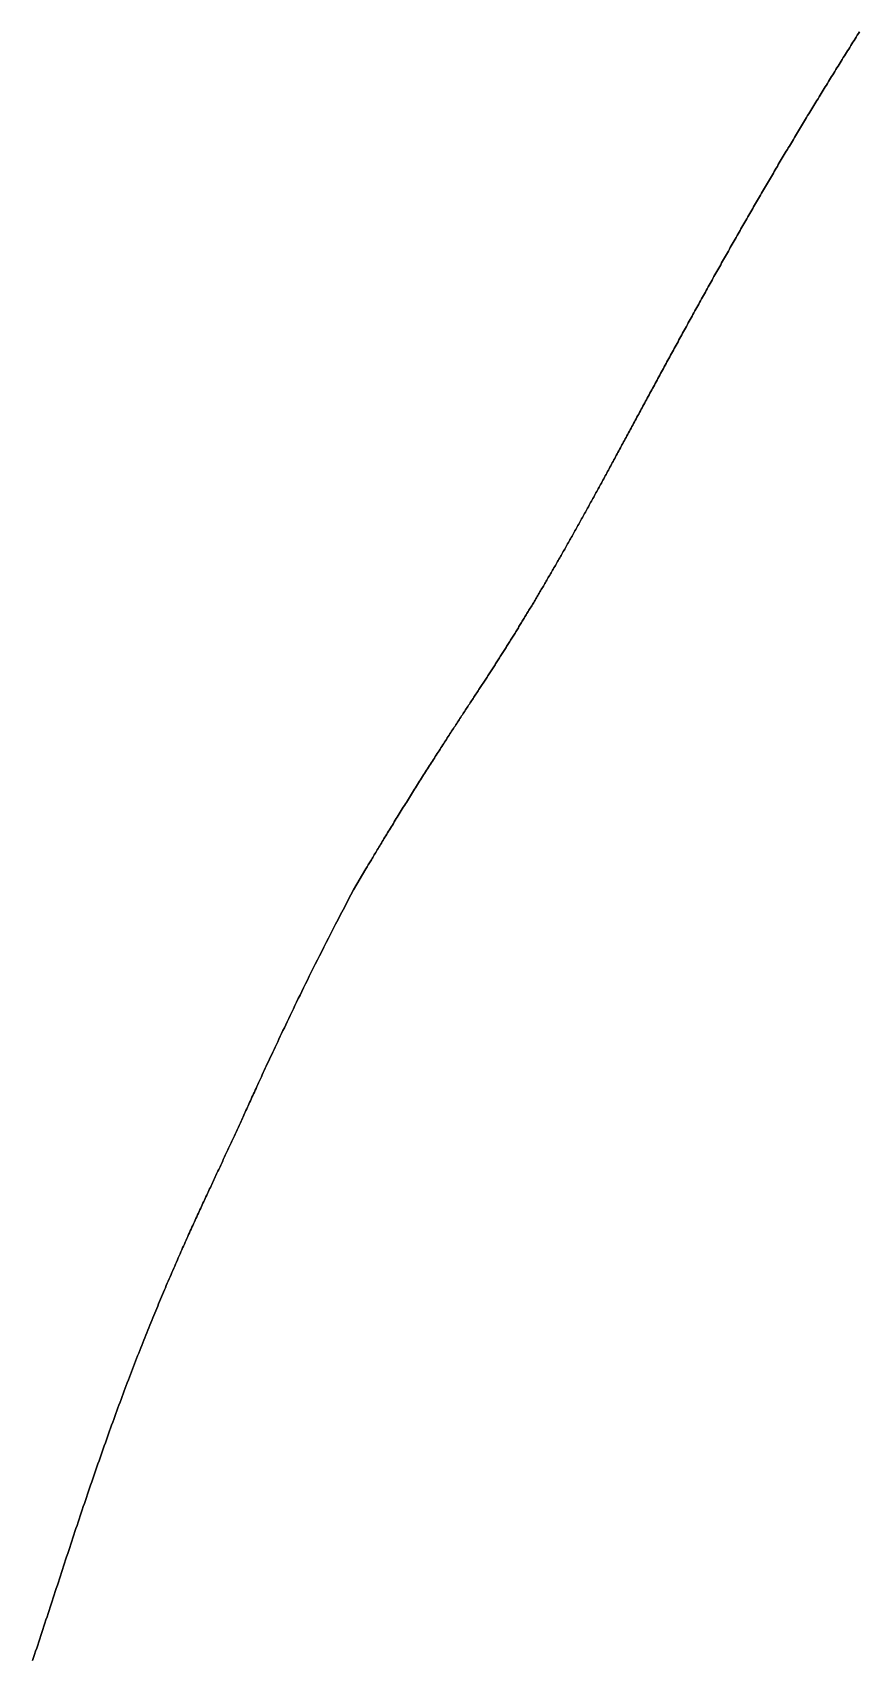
# Model space of a CAD drawing. Header units: inches. Extents: x 130170 to 284068, y 377793 to 804530.
# Drawn here: x 253387.1 to 253422.1, y 753780.1 to 753848.9 of the extents above; entities that cross this region are included whole.
import ezdxf

# ---------------------------------------------------------------- set-up
doc = ezdxf.new("R2010")
doc.units = ezdxf.units.IN
doc.header["$MEASUREMENT"] = 0
doc.layers.add('muni_il', color=7, linetype='Continuous')

msp = doc.modelspace()

# ---------------------------------------------------------------- linework, layer by layer
at = {"layer": 'muni_il'}
for points in [[(253422.114, 753848.936), (253422.068, 753848.864), (253422.022, 753848.791), (253421.976, 753848.718), (253421.931, 753848.645), (253421.885, 753848.573), (253421.84, 753848.5), (253421.794, 753848.427), (253421.748, 753848.355), (253421.703, 753848.282), (253421.657, 753848.209), (253421.612, 753848.137), (253421.567, 753848.064), (253421.521, 753847.992), (253421.476, 753847.919), (253421.431, 753847.847), (253421.386, 753847.774), (253421.341, 753847.702), (253421.296, 753847.629), (253421.251, 753847.557), (253421.206, 753847.484), (253421.161, 753847.412), (253421.116, 753847.339), (253421.071, 753847.267), (253421.026, 753847.195), (253420.981, 753847.122), (253420.937, 753847.05), (253420.892, 753846.978), (253420.847, 753846.905), (253420.803, 753846.833), (253420.758, 753846.761), (253420.714, 753846.689), (253420.669, 753846.617), (253420.625, 753846.544), (253420.581, 753846.472), (253420.536, 753846.4), (253420.492, 753846.328), (253420.448, 753846.256), (253420.404, 753846.184), (253420.36, 753846.112), (253420.316, 753846.04), (253420.272, 753845.968), (253420.228, 753845.896), (253420.184, 753845.825), (253420.141, 753845.753), (253420.097, 753845.681), (253420.053, 753845.609), (253420.009, 753845.537), (253419.966, 753845.466), (253419.922, 753845.394), (253419.879, 753845.322), (253419.836, 753845.251), (253419.792, 753845.179), (253419.749, 753845.107), (253419.706, 753845.036), (253419.662, 753844.964), (253419.619, 753844.893), (253419.576, 753844.821), (253419.533, 753844.75), (253419.49, 753844.678), (253419.447, 753844.607), (253419.404, 753844.535), (253419.361, 753844.464), (253419.319, 753844.392), (253419.276, 753844.321), (253419.233, 753844.25), (253419.19, 753844.178), (253419.148, 753844.107), (253419.105, 753844.035), (253419.063, 753843.964), (253419.02, 753843.893), (253418.978, 753843.822), (253418.935, 753843.75), (253418.893, 753843.679), (253418.851, 753843.608), (253418.808, 753843.536), (253418.766, 753843.465), (253418.724, 753843.394), (253418.682, 753843.322), (253418.64, 753843.251), (253418.597, 753843.18), (253418.555, 753843.109), (253418.513, 753843.037), (253418.471, 753842.966), (253418.43, 753842.895), (253418.388, 753842.824), (253418.346, 753842.752), (253418.304, 753842.681), (253418.262, 753842.61), (253418.22, 753842.538), (253418.179, 753842.467), (253418.137, 753842.396), (253418.095, 753842.325), (253418.054, 753842.253), (253418.012, 753842.182), (253417.97, 753842.11), (253417.929, 753842.039), (253417.887, 753841.968), (253417.846, 753841.896), (253417.805, 753841.825), (253417.763, 753841.753), (253417.722, 753841.682), (253417.68, 753841.61), (253417.639, 753841.539), (253417.598, 753841.467), (253417.556, 753841.396), (253417.515, 753841.324), (253417.474, 753841.253), (253417.432, 753841.181), (253417.391, 753841.109), (253417.35, 753841.038), (253417.309, 753840.966), (253417.268, 753840.894), (253417.227, 753840.822), (253417.185, 753840.751), (253417.144, 753840.679), (253417.103, 753840.607), (253417.062, 753840.535), (253417.021, 753840.463), (253416.98, 753840.391), (253416.939, 753840.32), (253416.898, 753840.248), (253416.857, 753840.176), (253416.816, 753840.104), (253416.775, 753840.032), (253416.734, 753839.96), (253416.693, 753839.887), (253416.652, 753839.815), (253416.612, 753839.743), (253416.571, 753839.671), (253416.53, 753839.599), (253416.489, 753839.527), (253416.448, 753839.454), (253416.407, 753839.382), (253416.367, 753839.31), (253416.326, 753839.238), (253416.285, 753839.165), (253416.244, 753839.093), (253416.204, 753839.021), (253416.163, 753838.948), (253416.122, 753838.876), (253416.082, 753838.803), (253416.041, 753838.731), (253416, 753838.658), (253415.96, 753838.586), (253415.919, 753838.513), (253415.879, 753838.441), (253415.838, 753838.368), (253415.798, 753838.296), (253415.757, 753838.223), (253415.717, 753838.151), (253415.676, 753838.078), (253415.636, 753838.006), (253415.596, 753837.933), (253415.555, 753837.861), (253415.515, 753837.788), (253415.475, 753837.716), (253415.434, 753837.643), (253415.394, 753837.57), (253415.354, 753837.498), (253415.314, 753837.426), (253415.274, 753837.353), (253415.233, 753837.281), (253415.193, 753837.208), (253415.153, 753837.136), (253415.113, 753837.063), (253415.073, 753836.991), (253415.033, 753836.918), (253414.993, 753836.846), (253414.954, 753836.774), (253414.914, 753836.702), (253414.874, 753836.629), (253414.834, 753836.557), (253414.795, 753836.485), (253414.755, 753836.413), (253414.715, 753836.341), (253414.676, 753836.269), (253414.636, 753836.197), (253414.597, 753836.125), (253414.557, 753836.053), (253414.518, 753835.981), (253414.479, 753835.909), (253414.439, 753835.837), (253414.4, 753835.766), (253414.361, 753835.694), (253414.322, 753835.623), (253414.283, 753835.551), (253414.244, 753835.48), (253414.205, 753835.409), (253414.166, 753835.337), (253414.127, 753835.266), (253414.088, 753835.195), (253414.05, 753835.124), (253414.011, 753835.053), (253413.972, 753834.982), (253413.934, 753834.912), (253413.896, 753834.841), (253413.857, 753834.771), (253413.819, 753834.7), (253413.781, 753834.63), (253413.742, 753834.559), (253413.704, 753834.489), (253413.666, 753834.419), (253413.628, 753834.349), (253413.59, 753834.28), (253413.553, 753834.21), (253413.515, 753834.14), (253413.477, 753834.071), (253413.44, 753834.002), (253413.402, 753833.932), (253413.365, 753833.863), (253413.327, 753833.794), (253413.29, 753833.725), (253413.253, 753833.657), (253413.215, 753833.588), (253413.179, 753833.52), (253413.141, 753833.451), (253413.105, 753833.383), (253413.068, 753833.315), (253413.031, 753833.247), (253412.994, 753833.179), (253412.958, 753833.112), (253412.921, 753833.044), (253412.885, 753832.977), (253412.849, 753832.909), (253412.812, 753832.842), (253412.776, 753832.776), (253412.74, 753832.709), (253412.704, 753832.642), (253412.668, 753832.576), (253412.632, 753832.509), (253412.597, 753832.443), (253412.561, 753832.377), (253412.525, 753832.311), (253412.49, 753832.245), (253412.454, 753832.18), (253412.419, 753832.114), (253412.384, 753832.049), (253412.349, 753831.984), (253412.314, 753831.919), (253412.278, 753831.854), (253412.243, 753831.79), (253412.209, 753831.725), (253412.174, 753831.661), (253412.139, 753831.596), (253412.105, 753831.532), (253412.07, 753831.468), (253412.036, 753831.405), (253412.001, 753831.341), (253411.967, 753831.278), (253411.933, 753831.215), (253411.898, 753831.151), (253411.864, 753831.088), (253411.83, 753831.026), (253411.796, 753830.963), (253411.763, 753830.9), (253411.729, 753830.838), (253411.695, 753830.776), (253411.661, 753830.714), (253411.628, 753830.652), (253411.594, 753830.59), (253411.561, 753830.528), (253411.527, 753830.467), (253411.494, 753830.406), (253411.461, 753830.344), (253411.428, 753830.283), (253411.395, 753830.222), (253411.362, 753830.162), (253411.329, 753830.101), (253411.296, 753830.041), (253411.263, 753829.98), (253411.23, 753829.92), (253411.197, 753829.86), (253411.165, 753829.8), (253411.132, 753829.74), (253411.099, 753829.681), (253411.067, 753829.621), (253411.034, 753829.562), (253411.002, 753829.502), (253410.97, 753829.443), (253410.937, 753829.384), (253410.905, 753829.326), (253410.873, 753829.267), (253410.841, 753829.208), (253410.808, 753829.15), (253410.776, 753829.091), (253410.744, 753829.033), (253410.712, 753828.975), (253410.68, 753828.917), (253410.649, 753828.859), (253410.617, 753828.802), (253410.585, 753828.744), (253410.553, 753828.687), (253410.521, 753828.629), (253410.49, 753828.572), (253410.458, 753828.515), (253410.427, 753828.458), (253410.395, 753828.401), (253410.364, 753828.344), (253410.332, 753828.287), (253410.301, 753828.231), (253410.269, 753828.175), (253410.238, 753828.118), (253410.207, 753828.062), (253410.175, 753828.006), (253410.144, 753827.95), (253410.113, 753827.894), (253410.082, 753827.839), (253410.051, 753827.783), (253410.02, 753827.727), (253409.988, 753827.672), (253409.957, 753827.617), (253409.926, 753827.562), (253409.895, 753827.507), (253409.864, 753827.452), (253409.834, 753827.397), (253409.803, 753827.342), (253409.772, 753827.288), (253409.741, 753827.233), (253409.71, 753827.179), (253409.68, 753827.125), (253409.649, 753827.07), (253409.618, 753827.016), (253409.588, 753826.963), (253409.557, 753826.909), (253409.526, 753826.855), (253409.496, 753826.802), (253409.465, 753826.748), (253409.435, 753826.695), (253409.405, 753826.642), (253409.374, 753826.589), (253409.344, 753826.536), (253409.314, 753826.483), (253409.283, 753826.43), (253409.253, 753826.378), (253409.223, 753826.325), (253409.193, 753826.273), (253409.163, 753826.221), (253409.133, 753826.169), (253409.103, 753826.117), (253409.073, 753826.065), (253409.043, 753826.013), (253409.013, 753825.962), (253408.983, 753825.91), (253408.953, 753825.859), (253408.923, 753825.808), (253408.893, 753825.757), (253408.864, 753825.706), (253408.834, 753825.655), (253408.804, 753825.605), (253408.775, 753825.554), (253408.745, 753825.504), (253408.716, 753825.454), (253408.686, 753825.404), (253408.657, 753825.354), (253408.628, 753825.304), (253408.598, 753825.254), (253408.569, 753825.205), (253408.54, 753825.155), (253408.511, 753825.106), (253408.482, 753825.057), (253408.453, 753825.008), (253408.424, 753824.96), (253408.395, 753824.911), (253408.366, 753824.862), (253408.337, 753824.814), (253408.308, 753824.766), (253408.279, 753824.718), (253408.251, 753824.67), (253408.222, 753824.622), (253408.193, 753824.575), (253408.165, 753824.527), (253408.136, 753824.48), (253408.108, 753824.433), (253408.08, 753824.386), (253408.051, 753824.339), (253408.023, 753824.292), (253407.995, 753824.245), (253407.966, 753824.199), (253407.938, 753824.152), (253407.91, 753824.106), (253407.882, 753824.06), (253407.854, 753824.014), (253407.826, 753823.969), (253407.798, 753823.923), (253407.77, 753823.878), (253407.742, 753823.832), (253407.714, 753823.787), (253407.687, 753823.742), (253407.659, 753823.697), (253407.631, 753823.652), (253407.604, 753823.607), (253407.576, 753823.562), (253407.549, 753823.518), (253407.521, 753823.474), (253407.493, 753823.429), (253407.466, 753823.385), (253407.438, 753823.341), (253407.411, 753823.297), (253407.384, 753823.253), (253407.356, 753823.209), (253407.329, 753823.165), (253407.302, 753823.122), (253407.274, 753823.078), (253407.247, 753823.035), (253407.22, 753822.991), (253407.192, 753822.948), (253407.165, 753822.905), (253407.138, 753822.862), (253407.11, 753822.818), (253407.083, 753822.775), (253407.056, 753822.732), (253407.028, 753822.689), (253407.001, 753822.646), (253406.974, 753822.603), (253406.947, 753822.561), (253406.919, 753822.518), (253406.892, 753822.475), (253406.865, 753822.432), (253406.837, 753822.389), (253406.81, 753822.346), (253406.782, 753822.304), (253406.755, 753822.261), (253406.727, 753822.218), (253406.7, 753822.175), (253406.672, 753822.132), (253406.644, 753822.089), (253406.617, 753822.046), (253406.589, 753822.003), (253406.561, 753821.96), (253406.533, 753821.917), (253406.505, 753821.874), (253406.477, 753821.83), (253406.449, 753821.787), (253406.421, 753821.744), (253406.392, 753821.7), (253406.364, 753821.656), (253406.336, 753821.613), (253406.307, 753821.569), (253406.278, 753821.525), (253406.25, 753821.48), (253406.221, 753821.436), (253406.192, 753821.392), (253406.163, 753821.347), (253406.134, 753821.302), (253406.104, 753821.258), (253406.075, 753821.212), (253406.045, 753821.167), (253406.015, 753821.122), (253405.986, 753821.076), (253405.956, 753821.03), (253405.926, 753820.984), (253405.895, 753820.938), (253405.865, 753820.891), (253405.834, 753820.845), (253405.804, 753820.798), (253405.773, 753820.751), (253405.742, 753820.703), (253405.71, 753820.656), (253405.679, 753820.608), (253405.647, 753820.559), (253405.616, 753820.511), (253405.584, 753820.462), (253405.552, 753820.413), (253405.519, 753820.364), (253405.487, 753820.314), (253405.454, 753820.264), (253405.421, 753820.214), (253405.388, 753820.163), (253405.355, 753820.112), (253405.321, 753820.061), (253405.288, 753820.01), (253405.254, 753819.958), (253405.219, 753819.906), (253405.185, 753819.853), (253405.151, 753819.8), (253405.116, 753819.747), (253405.081, 753819.693), (253405.046, 753819.639), (253405.01, 753819.585), (253404.975, 753819.53), (253404.939, 753819.475), (253404.903, 753819.42), (253404.866, 753819.364), (253404.83, 753819.307), (253404.793, 753819.251), (253404.756, 753819.194), (253404.719, 753819.137), (253404.681, 753819.079), (253404.644, 753819.021), (253404.606, 753818.962), (253404.568, 753818.903), (253404.53, 753818.844), (253404.491, 753818.784), (253404.452, 753818.725), (253404.414, 753818.664), (253404.374, 753818.603), (253404.335, 753818.542), (253404.296, 753818.481), (253404.256, 753818.419), (253404.216, 753818.357), (253404.176, 753818.294), (253404.135, 753818.231), (253404.095, 753818.168), (253404.054, 753818.104), (253404.013, 753818.04), (253403.972, 753817.976), (253403.931, 753817.911), (253403.889, 753817.846), (253403.848, 753817.781), (253403.806, 753817.715), (253403.764, 753817.65), (253403.722, 753817.583), (253403.68, 753817.517), (253403.638, 753817.45), (253403.595, 753817.383), (253403.553, 753817.316), (253403.51, 753817.249), (253403.468, 753817.181), (253403.425, 753817.113), (253403.382, 753817.045), (253403.339, 753816.977), (253403.296, 753816.908), (253403.253, 753816.84), (253403.21, 753816.771), (253403.167, 753816.702), (253403.124, 753816.633), (253403.081, 753816.564), (253403.037, 753816.495), (253402.994, 753816.426), (253402.951, 753816.357), (253402.908, 753816.288), (253402.865, 753816.218), (253402.822, 753816.149), (253402.779, 753816.08), (253402.737, 753816.011), (253402.694, 753815.943), (253402.652, 753815.874), (253402.609, 753815.805), (253402.567, 753815.737), (253402.525, 753815.669), (253402.483, 753815.601), (253402.442, 753815.533), (253402.4, 753815.466), (253402.359, 753815.399), (253402.319, 753815.333), (253402.278, 753815.266), (253402.238, 753815.201), (253402.198, 753815.135), (253402.158, 753815.071), (253402.119, 753815.007), (253402.081, 753814.943), (253402.042, 753814.88), (253402.004, 753814.817), (253401.967, 753814.756), (253401.93, 753814.695), (253401.894, 753814.635), (253401.858, 753814.575), (253401.822, 753814.516), (253401.787, 753814.459), (253401.753, 753814.402), (253401.719, 753814.346), (253401.686, 753814.291), (253401.654, 753814.237), (253401.622, 753814.183), (253401.59, 753814.131), (253401.56, 753814.08), (253401.53, 753814.03), (253401.5, 753813.981), (253401.472, 753813.933), (253401.444, 753813.886), (253401.416, 753813.84), (253401.389, 753813.795), (253401.363, 753813.751), (253401.337, 753813.708), (253401.312, 753813.665), (253401.287, 753813.624), (253401.263, 753813.583), (253401.239, 753813.543), (253400.722, 753812.661), (253400.496, 753812.235), (253400.385, 753812.025), (253400.276, 753811.817), (253400.169, 753811.611), (253400.063, 753811.408), (253399.959, 753811.206), (253399.856, 753811.008), (253399.756, 753810.811), (253399.657, 753810.618), (253399.56, 753810.427), (253399.464, 753810.239), (253399.371, 753810.053), (253399.279, 753809.871), (253399.189, 753809.691), (253399.1, 753809.515), (253399.014, 753809.341), (253398.929, 753809.17), (253398.846, 753809.002), (253398.765, 753808.838), (253398.685, 753808.676), (253398.607, 753808.517), (253398.53, 753808.361), (253398.456, 753808.207), (253398.382, 753808.057), (253398.311, 753807.91), (253398.241, 753807.765), (253398.172, 753807.623), (253398.105, 753807.484), (253398.039, 753807.347), (253397.975, 753807.214), (253397.912, 753807.082), (253397.85, 753806.954), (253397.79, 753806.828), (253397.731, 753806.704), (253397.674, 753806.583), (253397.617, 753806.464), (253397.562, 753806.347), (253397.508, 753806.233), (253397.456, 753806.121), (253397.404, 753806.011), (253397.353, 753805.903), (253397.304, 753805.797), (253397.255, 753805.693), (253397.207, 753805.591), (253397.161, 753805.492), (253397.115, 753805.394), (253397.07, 753805.297), (253397.026, 753805.203), (253396.983, 753805.11), (253396.941, 753805.018), (253396.9, 753804.929), (253396.859, 753804.841), (253396.819, 753804.754), (253396.78, 753804.669), (253396.741, 753804.585), (253396.703, 753804.502), (253396.666, 753804.421), (253396.629, 753804.341), (253396.593, 753804.262), (253396.557, 753804.185), (253396.522, 753804.108), (253396.488, 753804.033), (253396.454, 753803.958), (253396.42, 753803.885), (253396.387, 753803.812), (253396.354, 753803.74), (253396.322, 753803.67), (253396.29, 753803.6), (253396.259, 753803.531), (253396.227, 753803.462), (253396.197, 753803.395), (253396.166, 753803.328), (253396.136, 753803.261), (253396.106, 753803.195), (253396.076, 753803.13), (253396.046, 753803.066), (253396.017, 753803.002), (253395.988, 753802.938), (253395.959, 753802.875), (253395.931, 753802.812), (253395.902, 753802.75), (253395.874, 753802.688), (253395.845, 753802.626), (253395.817, 753802.565), (253395.789, 753802.504), (253395.762, 753802.443), (253395.734, 753802.383), (253395.706, 753802.322), (253395.678, 753802.262), (253395.651, 753802.203), (253395.623, 753802.143), (253395.596, 753802.083), (253395.568, 753802.024), (253395.541, 753801.964), (253395.514, 753801.905), (253395.486, 753801.846), (253395.459, 753801.787), (253395.431, 753801.727), (253395.404, 753801.668), (253395.376, 753801.609), (253395.349, 753801.55), (253395.321, 753801.49), (253395.294, 753801.431), (253395.266, 753801.371), (253395.238, 753801.312), (253395.21, 753801.252), (253395.182, 753801.192), (253395.154, 753801.132), (253395.126, 753801.072), (253395.098, 753801.011), (253395.07, 753800.951), (253395.041, 753800.89), (253395.013, 753800.829), (253394.984, 753800.768), (253394.956, 753800.706), (253394.927, 753800.644), (253394.898, 753800.582), (253394.868, 753800.52), (253394.839, 753800.457), (253394.81, 753800.394), (253394.78, 753800.331), (253394.751, 753800.267), (253394.721, 753800.203), (253394.691, 753800.139), (253394.661, 753800.074), (253394.63, 753800.009), (253394.6, 753799.944), (253394.569, 753799.878), (253394.538, 753799.811), (253394.507, 753799.745), (253394.476, 753799.678), (253394.445, 753799.61), (253394.413, 753799.542), (253394.381, 753799.474), (253394.349, 753799.405), (253394.317, 753799.335), (253394.285, 753799.266), (253394.253, 753799.195), (253394.22, 753799.125), (253394.187, 753799.053), (253394.154, 753798.981), (253394.121, 753798.909), (253394.088, 753798.836), (253394.054, 753798.763), (253394.02, 753798.689), (253393.986, 753798.615), (253393.952, 753798.54), (253393.918, 753798.464), (253393.883, 753798.388), (253393.848, 753798.311), (253393.813, 753798.234), (253393.778, 753798.157), (253393.743, 753798.078), (253393.707, 753797.999), (253393.672, 753797.92), (253393.636, 753797.84), (253393.6, 753797.759), (253393.563, 753797.678), (253393.527, 753797.596), (253393.49, 753797.514), (253393.453, 753797.431), (253393.416, 753797.347), (253393.379, 753797.263), (253393.342, 753797.178), (253393.304, 753797.093), (253393.266, 753797.007), (253393.228, 753796.92), (253393.19, 753796.833), (253393.152, 753796.745), (253393.113, 753796.657), (253393.075, 753796.568), (253393.036, 753796.478), (253392.997, 753796.388), (253392.958, 753796.297), (253392.918, 753796.205), (253392.879, 753796.113), (253392.839, 753796.02), (253392.799, 753795.927), (253392.759, 753795.833), (253392.719, 753795.738), (253392.679, 753795.643), (253392.638, 753795.547), (253392.598, 753795.45), (253392.557, 753795.353), (253392.516, 753795.256), (253392.475, 753795.157), (253392.434, 753795.058), (253392.393, 753794.959), (253392.352, 753794.859), (253392.31, 753794.758), (253392.268, 753794.656), (253392.227, 753794.554), (253392.185, 753794.452), (253392.143, 753794.349), (253392.1, 753794.245), (253392.058, 753794.14), (253392.016, 753794.035), (253391.974, 753793.93), (253391.931, 753793.824), (253391.888, 753793.717), (253391.845, 753793.61), (253391.803, 753793.502), (253391.76, 753793.393), (253391.717, 753793.284), (253391.673, 753793.175), (253391.63, 753793.065), (253391.587, 753792.954), (253391.544, 753792.843), (253391.5, 753792.731), (253391.457, 753792.619), (253391.413, 753792.506), (253391.369, 753792.393), (253391.326, 753792.279), (253391.282, 753792.164), (253391.238, 753792.049), (253391.194, 753791.934), (253391.15, 753791.818), (253391.106, 753791.701), (253391.062, 753791.585), (253391.018, 753791.467), (253390.974, 753791.349), (253390.93, 753791.231), (253390.886, 753791.112), (253390.842, 753790.993), (253390.797, 753790.873), (253390.753, 753790.752), (253390.709, 753790.632), (253390.664, 753790.511), (253390.62, 753790.389), (253390.576, 753790.267), (253390.531, 753790.145), (253390.487, 753790.022), (253390.442, 753789.899), (253390.398, 753789.775), (253390.354, 753789.651), (253390.309, 753789.526), (253390.265, 753789.402), (253390.22, 753789.276), (253390.176, 753789.151), (253390.131, 753789.025), (253390.087, 753788.899), (253390.042, 753788.772), (253389.998, 753788.645), (253389.953, 753788.518), (253389.909, 753788.39), (253389.865, 753788.262), (253389.82, 753788.134), (253389.776, 753788.006), (253389.731, 753787.877), (253389.687, 753787.748), (253389.643, 753787.619), (253389.598, 753787.489), (253389.554, 753787.359), (253389.509, 753787.229), (253389.465, 753787.099), (253389.421, 753786.968), (253389.377, 753786.838), (253389.332, 753786.707), (253389.288, 753786.575), (253389.244, 753786.444), (253389.2, 753786.312), (253389.156, 753786.181), (253389.111, 753786.049), (253389.067, 753785.917), (253389.023, 753785.784), (253388.979, 753785.652), (253388.935, 753785.519), (253388.891, 753785.387), (253388.847, 753785.254), (253388.803, 753785.121), (253388.759, 753784.988), (253388.715, 753784.855), (253388.671, 753784.722), (253388.628, 753784.588), (253388.584, 753784.455), (253388.54, 753784.322), (253388.496, 753784.188), (253388.452, 753784.055), (253388.408, 753783.921), (253388.365, 753783.787), (253388.321, 753783.654), (253388.277, 753783.52), (253388.234, 753783.387), (253388.19, 753783.253), (253388.146, 753783.119), (253388.102, 753782.986), (253388.059, 753782.852), (253388.015, 753782.719), (253387.971, 753782.585), (253387.928, 753782.452), (253387.884, 753782.318), (253387.84, 753782.185), (253387.797, 753782.052), (253387.753, 753781.919), (253387.71, 753781.786), (253387.666, 753781.653), (253387.622, 753781.52), (253387.578, 753781.387), (253387.535, 753781.254), (253387.491, 753781.122), (253387.447, 753780.989), (253387.404, 753780.857), (253387.36, 753780.725), (253387.316, 753780.593), (253387.272, 753780.461), (253387.229, 753780.329), (253387.185, 753780.198), (253387.141, 753780.066)], [(253387.141, 753780.066), (253387.185, 753780.198), (253387.229, 753780.329), (253387.272, 753780.461), (253387.316, 753780.593), (253387.36, 753780.725), (253387.404, 753780.857), (253387.447, 753780.989), (253387.491, 753781.122), (253387.535, 753781.254), (253387.578, 753781.387), (253387.622, 753781.52), (253387.666, 753781.653), (253387.71, 753781.786), (253387.753, 753781.919), (253387.797, 753782.052), (253387.84, 753782.185), (253387.884, 753782.318), (253387.928, 753782.452), (253387.971, 753782.585), (253388.015, 753782.719), (253388.059, 753782.852), (253388.102, 753782.986), (253388.146, 753783.119), (253388.19, 753783.253), (253388.234, 753783.387), (253388.277, 753783.52), (253388.321, 753783.654), (253388.365, 753783.787), (253388.408, 753783.921), (253388.452, 753784.055), (253388.496, 753784.188), (253388.54, 753784.322), (253388.584, 753784.455), (253388.628, 753784.588), (253388.671, 753784.722), (253388.715, 753784.855), (253388.759, 753784.988), (253388.803, 753785.121), (253388.847, 753785.254), (253388.891, 753785.387), (253388.935, 753785.519), (253388.979, 753785.652), (253389.023, 753785.784), (253389.067, 753785.917), (253389.111, 753786.049), (253389.156, 753786.181), (253389.2, 753786.312), (253389.244, 753786.444), (253389.288, 753786.575), (253389.332, 753786.707), (253389.377, 753786.838), (253389.421, 753786.968), (253389.465, 753787.099), (253389.509, 753787.229), (253389.554, 753787.359), (253389.598, 753787.489), (253389.643, 753787.619), (253389.687, 753787.748), (253389.731, 753787.877), (253389.776, 753788.006), (253389.82, 753788.134), (253389.865, 753788.262), (253389.909, 753788.39), (253389.953, 753788.518), (253389.998, 753788.645), (253390.042, 753788.772), (253390.087, 753788.899), (253390.131, 753789.025), (253390.176, 753789.151), (253390.22, 753789.276), (253390.265, 753789.402), (253390.309, 753789.526), (253390.354, 753789.651), (253390.398, 753789.775), (253390.442, 753789.899), (253390.487, 753790.022), (253390.531, 753790.145), (253390.576, 753790.267), (253390.62, 753790.389), (253390.664, 753790.511), (253390.709, 753790.632), (253390.753, 753790.752), (253390.797, 753790.873), (253390.842, 753790.993), (253390.886, 753791.112), (253390.93, 753791.231), (253390.974, 753791.349), (253391.018, 753791.467), (253391.062, 753791.585), (253391.106, 753791.701), (253391.15, 753791.818), (253391.194, 753791.934), (253391.238, 753792.049), (253391.282, 753792.164), (253391.326, 753792.279), (253391.369, 753792.393), (253391.413, 753792.506), (253391.457, 753792.619), (253391.5, 753792.731), (253391.544, 753792.843), (253391.587, 753792.954), (253391.63, 753793.065), (253391.673, 753793.175), (253391.717, 753793.284), (253391.76, 753793.393), (253391.803, 753793.502), (253391.845, 753793.61), (253391.888, 753793.717), (253391.931, 753793.824), (253391.974, 753793.93), (253392.016, 753794.035), (253392.058, 753794.14), (253392.1, 753794.245), (253392.143, 753794.349), (253392.185, 753794.452), (253392.227, 753794.554), (253392.268, 753794.656), (253392.31, 753794.758), (253392.352, 753794.859), (253392.393, 753794.959), (253392.434, 753795.058), (253392.475, 753795.157), (253392.516, 753795.256), (253392.557, 753795.353), (253392.598, 753795.45), (253392.638, 753795.547), (253392.679, 753795.643), (253392.719, 753795.738), (253392.759, 753795.833), (253392.799, 753795.927), (253392.839, 753796.02), (253392.879, 753796.113), (253392.918, 753796.205), (253392.958, 753796.297), (253392.997, 753796.388), (253393.036, 753796.478), (253393.075, 753796.568), (253393.113, 753796.657), (253393.152, 753796.745), (253393.19, 753796.833), (253393.228, 753796.92), (253393.266, 753797.007), (253393.304, 753797.093), (253393.342, 753797.178), (253393.379, 753797.263), (253393.416, 753797.347), (253393.453, 753797.431), (253393.49, 753797.514), (253393.527, 753797.596), (253393.563, 753797.678), (253393.6, 753797.759), (253393.636, 753797.84), (253393.672, 753797.92), (253393.707, 753797.999), (253393.743, 753798.078), (253393.778, 753798.157), (253393.813, 753798.234), (253393.848, 753798.311), (253393.883, 753798.388), (253393.918, 753798.464), (253393.952, 753798.54), (253393.986, 753798.615), (253394.02, 753798.689), (253394.054, 753798.763), (253394.088, 753798.836), (253394.121, 753798.909), (253394.154, 753798.981), (253394.187, 753799.053), (253394.22, 753799.125), (253394.253, 753799.195), (253394.285, 753799.266), (253394.317, 753799.335), (253394.349, 753799.405), (253394.381, 753799.474), (253394.413, 753799.542), (253394.445, 753799.61), (253394.476, 753799.678), (253394.507, 753799.745), (253394.538, 753799.811), (253394.569, 753799.878), (253394.6, 753799.944), (253394.63, 753800.009), (253394.661, 753800.074), (253394.691, 753800.139), (253394.721, 753800.203), (253394.751, 753800.267), (253394.78, 753800.331), (253394.81, 753800.394), (253394.839, 753800.457), (253394.868, 753800.52), (253394.898, 753800.582), (253394.927, 753800.644), (253394.956, 753800.706), (253394.984, 753800.768), (253395.013, 753800.829), (253395.041, 753800.89), (253395.07, 753800.951), (253395.098, 753801.011), (253395.126, 753801.072), (253395.154, 753801.132), (253395.182, 753801.192), (253395.21, 753801.252), (253395.238, 753801.312), (253395.266, 753801.371), (253395.294, 753801.431), (253395.321, 753801.49), (253395.349, 753801.55), (253395.376, 753801.609), (253395.404, 753801.668), (253395.431, 753801.727), (253395.459, 753801.787), (253395.486, 753801.846), (253395.514, 753801.905), (253395.541, 753801.964), (253395.568, 753802.024), (253395.596, 753802.083), (253395.623, 753802.143), (253395.651, 753802.203), (253395.678, 753802.262), (253395.706, 753802.322), (253395.734, 753802.383), (253395.762, 753802.443), (253395.789, 753802.504), (253395.817, 753802.565), (253395.845, 753802.626), (253395.874, 753802.688), (253395.902, 753802.75), (253395.931, 753802.812), (253395.959, 753802.875), (253395.988, 753802.938), (253396.017, 753803.002), (253396.046, 753803.066), (253396.076, 753803.13), (253396.106, 753803.195), (253396.136, 753803.261), (253396.166, 753803.328), (253396.197, 753803.395), (253396.227, 753803.462), (253396.259, 753803.531), (253396.29, 753803.6), (253396.322, 753803.67), (253396.354, 753803.74), (253396.387, 753803.812), (253396.42, 753803.885), (253396.454, 753803.958), (253396.488, 753804.033), (253396.522, 753804.108), (253396.557, 753804.185), (253396.593, 753804.262), (253396.629, 753804.341), (253396.666, 753804.421), (253396.703, 753804.502), (253396.741, 753804.585), (253396.78, 753804.669), (253396.819, 753804.754), (253396.859, 753804.841), (253396.9, 753804.929), (253396.941, 753805.018), (253396.983, 753805.11), (253397.026, 753805.203), (253397.07, 753805.297), (253397.115, 753805.394), (253397.161, 753805.492), (253397.207, 753805.591), (253397.255, 753805.693), (253397.304, 753805.797), (253397.353, 753805.903), (253397.404, 753806.011), (253397.456, 753806.121), (253397.508, 753806.233), (253397.562, 753806.347), (253397.617, 753806.464), (253397.674, 753806.583), (253397.731, 753806.704), (253397.79, 753806.828), (253397.85, 753806.954), (253397.912, 753807.082), (253397.975, 753807.214), (253398.039, 753807.347), (253398.105, 753807.484), (253398.172, 753807.623), (253398.241, 753807.765), (253398.311, 753807.91), (253398.382, 753808.057), (253398.456, 753808.207), (253398.53, 753808.361), (253398.607, 753808.517), (253398.685, 753808.676), (253398.765, 753808.838), (253398.846, 753809.002), (253398.929, 753809.17), (253399.014, 753809.341), (253399.1, 753809.515), (253399.189, 753809.691), (253399.279, 753809.871), (253399.371, 753810.053), (253399.464, 753810.239), (253399.56, 753810.427), (253399.657, 753810.618), (253399.756, 753810.811), (253399.856, 753811.008), (253399.959, 753811.206), (253400.063, 753811.408), (253400.169, 753811.611), (253400.276, 753811.817), (253400.385, 753812.025), (253400.496, 753812.235), (253400.722, 753812.661), (253401.239, 753813.543), (253401.263, 753813.583), (253401.287, 753813.624), (253401.312, 753813.665), (253401.337, 753813.708), (253401.363, 753813.751), (253401.389, 753813.795), (253401.416, 753813.84), (253401.444, 753813.886), (253401.472, 753813.933), (253401.5, 753813.981), (253401.53, 753814.03), (253401.56, 753814.08), (253401.59, 753814.131), (253401.622, 753814.183), (253401.654, 753814.237), (253401.686, 753814.291), (253401.719, 753814.346), (253401.753, 753814.402), (253401.787, 753814.459), (253401.822, 753814.516), (253401.858, 753814.575), (253401.894, 753814.635), (253401.93, 753814.695), (253401.967, 753814.756), (253402.004, 753814.817), (253402.042, 753814.88), (253402.081, 753814.943), (253402.119, 753815.007), (253402.158, 753815.071), (253402.198, 753815.135), (253402.238, 753815.201), (253402.278, 753815.266), (253402.319, 753815.333), (253402.359, 753815.399), (253402.4, 753815.466), (253402.442, 753815.533), (253402.483, 753815.601), (253402.525, 753815.669), (253402.567, 753815.737), (253402.609, 753815.805), (253402.652, 753815.874), (253402.694, 753815.943), (253402.737, 753816.011), (253402.779, 753816.08), (253402.822, 753816.149), (253402.865, 753816.218), (253402.908, 753816.288), (253402.951, 753816.357), (253402.994, 753816.426), (253403.037, 753816.495), (253403.081, 753816.564), (253403.124, 753816.633), (253403.167, 753816.702), (253403.21, 753816.771), (253403.253, 753816.84), (253403.296, 753816.908), (253403.339, 753816.977), (253403.382, 753817.045), (253403.425, 753817.113), (253403.468, 753817.181), (253403.51, 753817.249), (253403.553, 753817.316), (253403.595, 753817.383), (253403.638, 753817.45), (253403.68, 753817.517), (253403.722, 753817.583), (253403.764, 753817.65), (253403.806, 753817.715), (253403.848, 753817.781), (253403.889, 753817.846), (253403.931, 753817.911), (253403.972, 753817.976), (253404.013, 753818.04), (253404.054, 753818.104), (253404.095, 753818.168), (253404.135, 753818.231), (253404.176, 753818.294), (253404.216, 753818.357), (253404.256, 753818.419), (253404.296, 753818.481), (253404.335, 753818.542), (253404.374, 753818.603), (253404.414, 753818.664), (253404.452, 753818.725), (253404.491, 753818.784), (253404.53, 753818.844), (253404.568, 753818.903), (253404.606, 753818.962), (253404.644, 753819.021), (253404.681, 753819.079), (253404.719, 753819.137), (253404.756, 753819.194), (253404.793, 753819.251), (253404.83, 753819.307), (253404.866, 753819.364), (253404.903, 753819.42), (253404.939, 753819.475), (253404.975, 753819.53), (253405.01, 753819.585), (253405.046, 753819.639), (253405.081, 753819.693), (253405.116, 753819.747), (253405.151, 753819.8), (253405.185, 753819.853), (253405.219, 753819.906), (253405.254, 753819.958), (253405.288, 753820.01), (253405.321, 753820.061), (253405.355, 753820.112), (253405.388, 753820.163), (253405.421, 753820.214), (253405.454, 753820.264), (253405.487, 753820.314), (253405.519, 753820.364), (253405.552, 753820.413), (253405.584, 753820.462), (253405.616, 753820.511), (253405.647, 753820.559), (253405.679, 753820.608), (253405.71, 753820.656), (253405.742, 753820.703), (253405.773, 753820.751), (253405.804, 753820.798), (253405.834, 753820.845), (253405.865, 753820.891), (253405.895, 753820.938), (253405.926, 753820.984), (253405.956, 753821.03), (253405.986, 753821.076), (253406.015, 753821.122), (253406.045, 753821.167), (253406.075, 753821.212), (253406.104, 753821.258), (253406.134, 753821.302), (253406.163, 753821.347), (253406.192, 753821.392), (253406.221, 753821.436), (253406.25, 753821.48), (253406.278, 753821.525), (253406.307, 753821.569), (253406.336, 753821.613), (253406.364, 753821.656), (253406.392, 753821.7), (253406.421, 753821.744), (253406.449, 753821.787), (253406.477, 753821.83), (253406.505, 753821.874), (253406.533, 753821.917), (253406.561, 753821.96), (253406.589, 753822.003), (253406.617, 753822.046), (253406.644, 753822.089), (253406.672, 753822.132), (253406.7, 753822.175), (253406.727, 753822.218), (253406.755, 753822.261), (253406.782, 753822.304), (253406.81, 753822.346), (253406.837, 753822.389), (253406.865, 753822.432), (253406.892, 753822.475), (253406.919, 753822.518), (253406.947, 753822.561), (253406.974, 753822.603), (253407.001, 753822.646), (253407.028, 753822.689), (253407.056, 753822.732), (253407.083, 753822.775), (253407.11, 753822.818), (253407.138, 753822.862), (253407.165, 753822.905), (253407.192, 753822.948), (253407.22, 753822.991), (253407.247, 753823.035), (253407.274, 753823.078), (253407.302, 753823.122), (253407.329, 753823.165), (253407.356, 753823.209), (253407.384, 753823.253), (253407.411, 753823.297), (253407.438, 753823.341), (253407.466, 753823.385), (253407.493, 753823.429), (253407.521, 753823.474), (253407.549, 753823.518), (253407.576, 753823.562), (253407.604, 753823.607), (253407.631, 753823.652), (253407.659, 753823.697), (253407.687, 753823.742), (253407.714, 753823.787), (253407.742, 753823.832), (253407.77, 753823.878), (253407.798, 753823.923), (253407.826, 753823.969), (253407.854, 753824.014), (253407.882, 753824.06), (253407.91, 753824.106), (253407.938, 753824.152), (253407.966, 753824.199), (253407.995, 753824.245), (253408.023, 753824.292), (253408.051, 753824.339), (253408.08, 753824.386), (253408.108, 753824.433), (253408.136, 753824.48), (253408.165, 753824.527), (253408.193, 753824.575), (253408.222, 753824.622), (253408.251, 753824.67), (253408.279, 753824.718), (253408.308, 753824.766), (253408.337, 753824.814), (253408.366, 753824.862), (253408.395, 753824.911), (253408.424, 753824.96), (253408.453, 753825.008), (253408.482, 753825.057), (253408.511, 753825.106), (253408.54, 753825.155), (253408.569, 753825.205), (253408.598, 753825.254), (253408.628, 753825.304), (253408.657, 753825.354), (253408.686, 753825.404), (253408.716, 753825.454), (253408.745, 753825.504), (253408.775, 753825.554), (253408.804, 753825.605), (253408.834, 753825.655), (253408.864, 753825.706), (253408.893, 753825.757), (253408.923, 753825.808), (253408.953, 753825.859), (253408.983, 753825.91), (253409.013, 753825.962), (253409.043, 753826.013), (253409.073, 753826.065), (253409.103, 753826.117), (253409.133, 753826.169), (253409.163, 753826.221), (253409.193, 753826.273), (253409.223, 753826.325), (253409.253, 753826.378), (253409.283, 753826.43), (253409.314, 753826.483), (253409.344, 753826.536), (253409.374, 753826.589), (253409.405, 753826.642), (253409.435, 753826.695), (253409.465, 753826.748), (253409.496, 753826.802), (253409.526, 753826.855), (253409.557, 753826.909), (253409.588, 753826.963), (253409.618, 753827.016), (253409.649, 753827.07), (253409.68, 753827.125), (253409.71, 753827.179), (253409.741, 753827.233), (253409.772, 753827.288), (253409.803, 753827.342), (253409.834, 753827.397), (253409.864, 753827.452), (253409.895, 753827.507), (253409.926, 753827.562), (253409.957, 753827.617), (253409.988, 753827.672), (253410.02, 753827.727), (253410.051, 753827.783), (253410.082, 753827.839), (253410.113, 753827.894), (253410.144, 753827.95), (253410.175, 753828.006), (253410.207, 753828.062), (253410.238, 753828.118), (253410.269, 753828.175), (253410.301, 753828.231), (253410.332, 753828.287), (253410.364, 753828.344), (253410.395, 753828.401), (253410.427, 753828.458), (253410.458, 753828.515), (253410.49, 753828.572), (253410.521, 753828.629), (253410.553, 753828.687), (253410.585, 753828.744), (253410.617, 753828.802), (253410.649, 753828.859), (253410.68, 753828.917), (253410.712, 753828.975), (253410.744, 753829.033), (253410.776, 753829.091), (253410.808, 753829.15), (253410.841, 753829.208), (253410.873, 753829.267), (253410.905, 753829.326), (253410.937, 753829.384), (253410.97, 753829.443), (253411.002, 753829.502), (253411.034, 753829.562), (253411.067, 753829.621), (253411.099, 753829.681), (253411.132, 753829.74), (253411.165, 753829.8), (253411.197, 753829.86), (253411.23, 753829.92), (253411.263, 753829.98), (253411.296, 753830.041), (253411.329, 753830.101), (253411.362, 753830.162), (253411.395, 753830.222), (253411.428, 753830.283), (253411.461, 753830.344), (253411.494, 753830.406), (253411.527, 753830.467), (253411.561, 753830.528), (253411.594, 753830.59), (253411.628, 753830.652), (253411.661, 753830.714), (253411.695, 753830.776), (253411.729, 753830.838), (253411.763, 753830.9), (253411.796, 753830.963), (253411.83, 753831.026), (253411.864, 753831.088), (253411.898, 753831.151), (253411.933, 753831.215), (253411.967, 753831.278), (253412.001, 753831.341), (253412.036, 753831.405), (253412.07, 753831.468), (253412.105, 753831.532), (253412.139, 753831.596), (253412.174, 753831.661), (253412.209, 753831.725), (253412.243, 753831.79), (253412.278, 753831.854), (253412.314, 753831.919), (253412.349, 753831.984), (253412.384, 753832.049), (253412.419, 753832.114), (253412.454, 753832.18), (253412.49, 753832.245), (253412.525, 753832.311), (253412.561, 753832.377), (253412.597, 753832.443), (253412.632, 753832.509), (253412.668, 753832.576), (253412.704, 753832.642), (253412.74, 753832.709), (253412.776, 753832.776), (253412.812, 753832.842), (253412.849, 753832.909), (253412.885, 753832.977), (253412.921, 753833.044), (253412.958, 753833.112), (253412.994, 753833.179), (253413.031, 753833.247), (253413.068, 753833.315), (253413.105, 753833.383), (253413.141, 753833.451), (253413.179, 753833.52), (253413.215, 753833.588), (253413.253, 753833.657), (253413.29, 753833.725), (253413.327, 753833.794), (253413.365, 753833.863), (253413.402, 753833.932), (253413.44, 753834.002), (253413.477, 753834.071), (253413.515, 753834.14), (253413.553, 753834.21), (253413.59, 753834.28), (253413.628, 753834.349), (253413.666, 753834.419), (253413.704, 753834.489), (253413.742, 753834.559), (253413.781, 753834.63), (253413.819, 753834.7), (253413.857, 753834.771), (253413.896, 753834.841), (253413.934, 753834.912), (253413.972, 753834.982), (253414.011, 753835.053), (253414.05, 753835.124), (253414.088, 753835.195), (253414.127, 753835.266), (253414.166, 753835.337), (253414.205, 753835.409), (253414.244, 753835.48), (253414.283, 753835.551), (253414.322, 753835.623), (253414.361, 753835.694), (253414.4, 753835.766), (253414.439, 753835.837), (253414.479, 753835.909), (253414.518, 753835.981), (253414.557, 753836.053), (253414.597, 753836.125), (253414.636, 753836.197), (253414.676, 753836.269), (253414.715, 753836.341), (253414.755, 753836.413), (253414.795, 753836.485), (253414.834, 753836.557), (253414.874, 753836.629), (253414.914, 753836.702), (253414.954, 753836.774), (253414.993, 753836.846), (253415.033, 753836.918), (253415.073, 753836.991), (253415.113, 753837.063), (253415.153, 753837.136), (253415.193, 753837.208), (253415.233, 753837.281), (253415.274, 753837.353), (253415.314, 753837.426), (253415.354, 753837.498), (253415.394, 753837.57), (253415.434, 753837.643), (253415.475, 753837.716), (253415.515, 753837.788), (253415.555, 753837.861), (253415.596, 753837.933), (253415.636, 753838.006), (253415.676, 753838.078), (253415.717, 753838.151), (253415.757, 753838.223), (253415.798, 753838.296), (253415.838, 753838.368), (253415.879, 753838.441), (253415.919, 753838.513), (253415.96, 753838.586), (253416, 753838.658), (253416.041, 753838.731), (253416.082, 753838.803), (253416.122, 753838.876), (253416.163, 753838.948), (253416.204, 753839.021), (253416.244, 753839.093), (253416.285, 753839.165), (253416.326, 753839.238), (253416.367, 753839.31), (253416.407, 753839.382), (253416.448, 753839.454), (253416.489, 753839.527), (253416.53, 753839.599), (253416.571, 753839.671), (253416.612, 753839.743), (253416.652, 753839.815), (253416.693, 753839.887), (253416.734, 753839.96), (253416.775, 753840.032), (253416.816, 753840.104), (253416.857, 753840.176), (253416.898, 753840.248), (253416.939, 753840.32), (253416.98, 753840.391), (253417.021, 753840.463), (253417.062, 753840.535), (253417.103, 753840.607), (253417.144, 753840.679), (253417.185, 753840.751), (253417.227, 753840.822), (253417.268, 753840.894), (253417.309, 753840.966), (253417.35, 753841.038), (253417.391, 753841.109), (253417.432, 753841.181), (253417.474, 753841.253), (253417.515, 753841.324), (253417.556, 753841.396), (253417.598, 753841.467), (253417.639, 753841.539), (253417.68, 753841.61), (253417.722, 753841.682), (253417.763, 753841.753), (253417.805, 753841.825), (253417.846, 753841.896), (253417.887, 753841.968), (253417.929, 753842.039), (253417.97, 753842.11), (253418.012, 753842.182), (253418.054, 753842.253), (253418.095, 753842.325), (253418.137, 753842.396), (253418.179, 753842.467), (253418.22, 753842.538), (253418.262, 753842.61), (253418.304, 753842.681), (253418.346, 753842.752), (253418.388, 753842.824), (253418.43, 753842.895), (253418.471, 753842.966), (253418.513, 753843.037), (253418.555, 753843.109), (253418.597, 753843.18), (253418.64, 753843.251), (253418.682, 753843.322), (253418.724, 753843.394), (253418.766, 753843.465), (253418.808, 753843.536), (253418.851, 753843.608), (253418.893, 753843.679), (253418.935, 753843.75), (253418.978, 753843.822), (253419.02, 753843.893), (253419.063, 753843.964), (253419.105, 753844.035), (253419.148, 753844.107), (253419.19, 753844.178), (253419.233, 753844.25), (253419.276, 753844.321), (253419.319, 753844.392), (253419.361, 753844.464), (253419.404, 753844.535), (253419.447, 753844.607), (253419.49, 753844.678), (253419.533, 753844.75), (253419.576, 753844.821), (253419.619, 753844.893), (253419.662, 753844.964), (253419.706, 753845.036), (253419.749, 753845.107), (253419.792, 753845.179), (253419.836, 753845.251), (253419.879, 753845.322), (253419.922, 753845.394), (253419.966, 753845.466), (253420.009, 753845.537), (253420.053, 753845.609), (253420.097, 753845.681), (253420.141, 753845.753), (253420.184, 753845.825), (253420.228, 753845.896), (253420.272, 753845.968), (253420.316, 753846.04), (253420.36, 753846.112), (253420.404, 753846.184), (253420.448, 753846.256), (253420.492, 753846.328), (253420.536, 753846.4), (253420.581, 753846.472), (253420.625, 753846.544), (253420.669, 753846.617), (253420.714, 753846.689), (253420.758, 753846.761), (253420.803, 753846.833), (253420.847, 753846.905), (253420.892, 753846.978), (253420.937, 753847.05), (253420.981, 753847.122), (253421.026, 753847.195), (253421.071, 753847.267), (253421.116, 753847.339), (253421.161, 753847.412), (253421.206, 753847.484), (253421.251, 753847.557), (253421.296, 753847.629), (253421.341, 753847.702), (253421.386, 753847.774), (253421.431, 753847.847), (253421.476, 753847.919), (253421.521, 753847.992), (253421.567, 753848.064), (253421.612, 753848.137), (253421.657, 753848.209), (253421.703, 753848.282), (253421.748, 753848.355), (253421.794, 753848.427), (253421.84, 753848.5), (253421.885, 753848.573), (253421.931, 753848.645), (253421.976, 753848.718), (253422.022, 753848.791), (253422.068, 753848.864), (253422.114, 753848.936)]]:
    msp.add_lwpolyline(points, dxfattribs=at)

doc.saveas('drawing.dxf')
